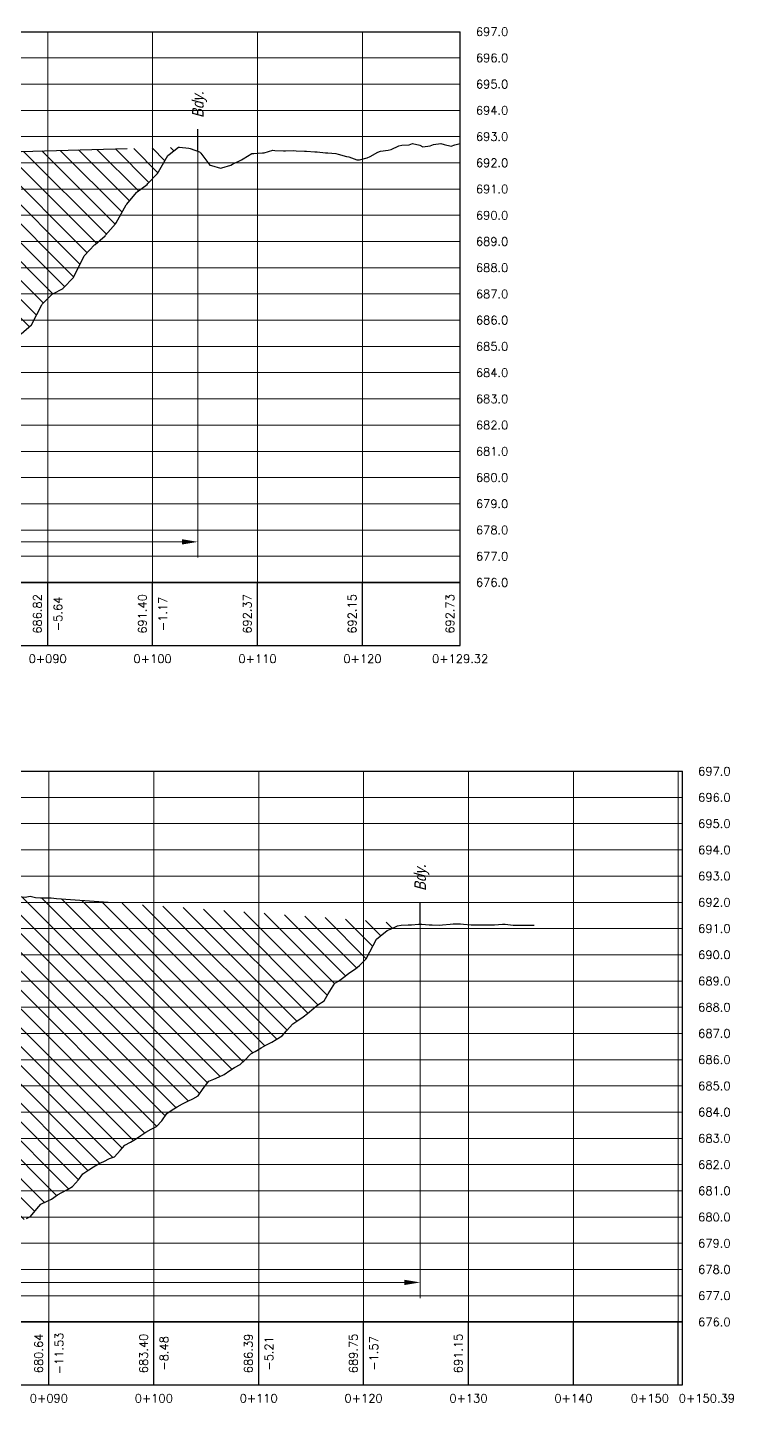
# Model space of a CAD drawing. Extents: x 568794 to 572742, y 6215751 to 6219176.
# Drawn here: x 570444.3 to 570511.6, y 6215916.6 to 6216047.6 of the extents above; entities that cross this region are included whole.
import ezdxf
from ezdxf.enums import TextEntityAlignment as Align

# ---------------------------------------------------------------- set-up
doc = ezdxf.new("R2010")
doc.units = 0
doc.header["$LTSCALE"] = 5
doc.header["$PDSIZE"] = 0.5
doc.linetypes.add('DASHED', pattern=[19.05, 12.7, -6.35])
doc.linetypes.add('foc-LSD', pattern=[8, 5, -3])
doc.layers.get('Defpoints').update_dxf_attribs({"color": 9})
for name, color, linetype in [('C-ROAD-CORR-PATT', 150, 'Continuous'), ('C-ROAD-PROF', 1, 'DASHED'), ('C-ROAD-PROF-GRID-MAJR', 8, 'Continuous'), ('C-ROAD-PROF-TEXT', 250, 'Continuous'), ('C-ROAD-PROF-TICK', 7, 'Continuous'), ('C-ROAD-PROF-TTLB', 5, 'Continuous'), ('M-DESIGN', 250, 'Continuous'), ('M-DETAILS', 250, 'Continuous')]:
    doc.layers.add(name, color=color, linetype=linetype)
doc.styles.add('SIMPLEX', font='ARIALN.TTF')
doc.styles.get("Standard").update_dxf_attribs({"font": 'ARIALN.TTF'})
doc.dimstyles.new('M-PROFILE', dxfattribs={"dimscale": 5, "dimtxt": 0.45, "dimasz": 0.4, "dimexe": 0.2, "dimexo": 0, "dimgap": 0.35, "dimtad": 0, "dimdec": 1, "dimzin": 0, "dimdsep": 46, "dimtxsty": 'SIMPLEX', "dimcen": 0.1, "dimclrd": 256, "dimclre": 256, "dimclrt": 256, "dimaunit": 1, "dimadec": 4, "dimazin": 0, "dimtfac": 0.06, "dimtdec": 1, "dimtofl": 0, "dimtmove": 0, "dimatfit": 1, "dimldrblk": 'NONE', "dimfxl": 0.2, "dimtolj": 1, "dimtzin": 0, "dimlwd": 15, "dimlwe": 15, "dimarcsym": 0})

# ---------------------------------------------------------------- blocks, each defined once
blk = doc.blocks.new('M-FEATURE')
at = {"layer": 'M-DETAILS', "flags": 128}
blk.add_lwpolyline([(0, 0), (0, 4.19)], dxfattribs=at)
at = {"style": 'SIMPLEX', "oblique": 15}
blk.add_attdef('FEATURE', text='', height=2.2, rotation=90, dxfattribs=at).set_placement((0, 6.34), align=Align.MIDDLE_LEFT)
blk = doc.blocks.new('*D440')
at = {"layer": 'Defpoints', "color": 0, "transparency": 16777216}
for p in [(570381.37, 6215965.47), (570481.72, 6215962.2), (570481.72, 6215928.07)]:
    blk.add_point(p, dxfattribs=at)
at = {"layer": 'M-DETAILS', "linetype": 'Continuous', "lineweight": 15, "transparency": 16777216}
for p, q in [((570381.37, 6215965.47), (570381.37, 6215926.57)), ((570481.72, 6215962.2), (570481.72, 6215926.57)), ((570382.87, 6215928.07), (570428.45, 6215928.07)), ((570480.22, 6215928.07), (570434.64, 6215928.07))]:
    blk.add_line(p, q, dxfattribs=at)
at = {"layer": 'M-DETAILS', "transparency": 16777216}
for points in [[(570382.87, 6215928.32), (570382.87, 6215927.82), (570381.37, 6215928.07)], [(570480.22, 6215928.32), (570480.22, 6215927.82), (570481.72, 6215928.07)]]:
    blk.add_solid(points, dxfattribs=at)
at = {"layer": 'M-DETAILS', "lineweight": 20, "transparency": 16777216, "insert": (570431.54, 6215928.07), "char_height": 1, "attachment_point": 5, "style": 'SIMPLEX'}
blk.add_mtext('\\A1;100.4', dxfattribs=at)
blk = doc.blocks.new('_None')
blk = doc.blocks.new('*D441')
at = {"layer": 'Defpoints', "color": 0, "transparency": 16777216}
for p in [(570460.54, 6216035.85), (570381.26, 6216033.99), (570460.54, 6215998.63)]:
    blk.add_point(p, dxfattribs=at)
at = {"layer": 'M-DETAILS', "linetype": 'Continuous', "lineweight": 15, "transparency": 16777216}
for p, q in [((570460.54, 6216035.85), (570460.54, 6215997.13)), ((570381.26, 6216033.99), (570381.26, 6215997.13)), ((570382.76, 6215998.63), (570418.09, 6215998.63)), ((570459.04, 6215998.63), (570423.71, 6215998.63))]:
    blk.add_line(p, q, dxfattribs=at)
at = {"layer": 'M-DETAILS', "transparency": 16777216}
for points in [[(570382.76, 6215998.88), (570382.76, 6215998.38), (570381.26, 6215998.63)], [(570459.04, 6215998.88), (570459.04, 6215998.38), (570460.54, 6215998.63)]]:
    blk.add_solid(points, dxfattribs=at)
at = {"layer": 'M-DETAILS', "lineweight": 20, "transparency": 16777216, "insert": (570420.9, 6215998.63), "char_height": 1, "attachment_point": 5, "style": 'SIMPLEX'}
blk.add_mtext('\\A1;79.3', dxfattribs=at)

msp = doc.modelspace()

# ---------------------------------------------------------------- hatches: boundary and pattern name
at = {"layer": 'C-ROAD-CORR-PATT', "linetype": 'Continuous', "lineweight": 15, "true_color": 0xffc6b3}
h = msp.add_hatch(dxfattribs=at)
h.set_pattern_fill('ANSI31', color=31, scale=0.399822, angle=90, style=0)
h.set_pattern_definition([(135, (570391.5014, 6216034.4019), (-0.897625, -0.897625), [])])
h.paths.add_polyline_path([(570391.501, 6216034.402), (570432.159, 6216035.529), (570458.676, 6216036.221), (570457.792, 6216035.525), (570457.691, 6216035.44), (570456.784, 6216033.889), (570456.691, 6216033.733), (570455.776, 6216032.772), (570455.691, 6216032.683), (570454.768, 6216031.992), (570454.692, 6216031.927), (570453.76, 6216030.807), (570453.692, 6216030.728), (570452.752, 6216029.021), (570452.693, 6216028.915), (570451.744, 6216027.839), (570451.693, 6216027.788), (570450.736, 6216026.975), (570450.693, 6216026.93), (570449.728, 6216025.902), (570449.694, 6216025.869), (570448.72, 6216023.865), (570448.694, 6216023.821), (570447.712, 6216022.788), (570447.695, 6216022.77), (570446.704, 6216022.253), (570446.695, 6216022.245), (570445.696, 6216021.284), (570445.696, 6216021.284), (570445.666, 6216021.225), (570444.696, 6216019.305), (570444.688, 6216019.3), (570443.696, 6216018.44), (570443.68, 6216018.426), (570442.697, 6216017.566), (570442.672, 6216017.54), (570441.697, 6216016.68), (570441.664, 6216016.609), (570440.698, 6216014.646), (570440.656, 6216014.604), (570439.698, 6216013.656), (570439.648, 6216013.604), (570438.698, 6216012.753), (570438.64, 6216012.705), (570437.699, 6216011.743), (570437.632, 6216011.612), (570436.699, 6216009.894), (570436.624, 6216009.826), (570435.7, 6216008.883), (570435.616, 6216008.803), (570434.7, 6216007.936), (570434.608, 6216007.858), (570433.7, 6216007.229), (570433.6, 6216007.073), (570432.701, 6216005.528), (570432.592, 6216005.466), (570431.701, 6216004.852), (570431.584, 6216004.772), (570430.702, 6216004.305), (570430.576, 6216004.235), (570429.702, 6216003.674), (570429.568, 6216003.57), (570428.703, 6216002.959), (570428.56, 6216002.92), (570427.703, 6216002.639), (570427.552, 6216002.599), (570426.703, 6216002.548), (570426.544, 6216002.531), (570425.704, 6216002.362), (570425.536, 6216002.444), (570424.704, 6216002.557), (570424.528, 6216002.597), (570423.705, 6216002.996), (570423.52, 6216003.045), (570422.705, 6216003.267), (570422.512, 6216003.36), (570421.705, 6216003.755), (570421.504, 6216003.979), (570420.706, 6216004.853), (570420.496, 6216004.93), (570419.706, 6216005.354), (570419.488, 6216005.459), (570418.707, 6216005.746), (570418.48, 6216005.857), (570417.707, 6216006.208), (570417.472, 6216006.49), (570416.707, 6216007.389), (570416.464, 6216007.531), (570415.708, 6216007.806), (570415.456, 6216007.937), (570414.708, 6216008.401), (570414.448, 6216008.507), (570413.709, 6216009.02), (570413.44, 6216009.38), (570412.709, 6216010.241), (570412.432, 6216010.474), (570411.709, 6216011.202), (570411.424, 6216011.496), (570410.71, 6216011.999), (570410.415, 6216012.259), (570409.71, 6216012.887), (570409.407, 6216013.425), (570408.711, 6216014.778), (570408.399, 6216015.124), (570407.711, 6216015.834), (570407.391, 6216016.143), (570406.712, 6216016.904), (570406.383, 6216017.25), (570405.712, 6216017.927), (570405.375, 6216018.647), (570404.712, 6216020.092), (570404.367, 6216020.393), (570403.713, 6216021.078), (570403.359, 6216021.511), (570402.713, 6216022.347), (570402.351, 6216022.827), (570401.714, 6216023.568), (570401.343, 6216024.259), (570400.714, 6216025.212), (570400.335, 6216025.569), (570399.714, 6216026.307), (570399.327, 6216026.727), (570398.715, 6216027.391), (570398.319, 6216027.747), (570397.715, 6216028.338), (570397.311, 6216029.106), (570396.716, 6216030.052), (570396.303, 6216030.354), (570395.716, 6216031.002), (570395.295, 6216031.393), (570394.716, 6216031.869), (570394.287, 6216032.244), (570393.717, 6216032.734), (570393.279, 6216033.176), (570392.717, 6216033.779), (570392.271, 6216034.022), (570391.718, 6216034.322)])
h = msp.add_hatch(dxfattribs=at)
h.set_pattern_fill('ANSI31', color=31, scale=0.399822, angle=90, style=0)
h.set_pattern_definition([(135, (570389.6137, 6215965.0815), (-0.897625, -0.897625), [])])
h.paths.add_polyline_path([(570389.614, 6215965.082), (570389.614, 6215965.107), (570389.695, 6215965.058), (570389.74, 6215965.038), (570389.809, 6215965.018), (570393.114, 6215964.964), (570393.32, 6215964.964), (570394.882, 6215964.852), (570395.027, 6215964.856), (570423.912, 6215964.675), (570424.433, 6215964.74), (570425.385, 6215964.758), (570425.906, 6215964.722), (570426.426, 6215964.674), (570427.379, 6215964.686), (570427.9, 6215964.768), (570428.42, 6215964.759), (570429.373, 6215964.774), (570429.894, 6215964.784), (570430.414, 6215964.809), (570431.367, 6215964.907), (570431.887, 6215964.978), (570432.407, 6215964.921), (570433.362, 6215965.021), (570433.881, 6215964.929), (570434.621, 6215964.891), (570435.576, 6215964.915), (570436.394, 6215964.883), (570436.913, 6215964.805), (570437.663, 6215964.905), (570438.55, 6215964.989), (570439.069, 6215964.948), (570439.587, 6215964.876), (570440.415, 6215964.906), (570440.933, 6215964.831), (570441.551, 6215964.82), (570442.505, 6215964.823), (570442.988, 6215964.822), (570443.472, 6215964.825), (570444.068, 6215964.771), (570444.552, 6215964.863), (570445.068, 6215964.755), (570445.553, 6215964.717), (570446.068, 6215964.697), (570446.553, 6215964.701), (570447.068, 6215964.64), (570478.23, 6215962.431), (570479.196, 6215962.245), (570479.235, 6215962.237), (570480.458, 6215962.17), (570480.529, 6215962.14), (570480.538, 6215962.14), (570480.546, 6215962.138), (570479.893, 6215962.099), (570479.57, 6215962.039), (570478.901, 6215961.716), (570478.571, 6215961.586), (570477.91, 6215961.048), (570477.571, 6215960.789), (570476.919, 6215959.558), (570476.572, 6215958.888), (570475.927, 6215958.265), (570475.572, 6215957.956), (570474.936, 6215957.54), (570474.572, 6215957.235), (570473.944, 6215956.765), (570473.573, 6215956.579), (570472.953, 6215955.576), (570472.573, 6215954.914), (570471.961, 6215954.516), (570471.574, 6215954.206), (570470.97, 6215953.681), (570470.574, 6215953.362), (570469.978, 6215952.962), (570469.575, 6215952.708), (570468.987, 6215952.039), (570468.575, 6215951.561), (570467.995, 6215951.213), (570467.575, 6215950.965), (570467.004, 6215950.68), (570466.576, 6215950.41), (570466.012, 6215950.078), (570465.576, 6215949.839), (570465.021, 6215949.261), (570464.577, 6215948.838), (570464.029, 6215948.542), (570463.577, 6215948.25), (570463.038, 6215947.877), (570462.577, 6215947.651), (570462.046, 6215947.438), (570461.578, 6215947.245), (570461.055, 6215946.545), (570460.578, 6215945.85), (570460.063, 6215945.567), (570459.579, 6215945.345), (570459.072, 6215945.099), (570458.579, 6215944.798), (570458.08, 6215944.518), (570457.58, 6215944.157), (570457.089, 6215943.481), (570456.58, 6215942.937), (570456.097, 6215942.668), (570455.58, 6215942.37), (570455.106, 6215942.074), (570454.581, 6215941.712), (570454.114, 6215941.431), (570453.581, 6215941.143), (570453.123, 6215940.645), (570452.582, 6215940.034), (570452.132, 6215939.866), (570451.582, 6215939.58), (570451.14, 6215939.388), (570450.582, 6215939.081), (570450.149, 6215938.79), (570449.583, 6215938.429), (570449.157, 6215937.847), (570448.583, 6215937.217), (570448.166, 6215936.962), (570447.584, 6215936.633), (570447.174, 6215936.415), (570446.584, 6215936.008), (570446.183, 6215935.803), (570445.584, 6215935.539), (570445.191, 6215935.091), (570444.585, 6215934.338), (570444.2, 6215934.17), (570443.585, 6215933.878), (570443.208, 6215933.721), (570442.586, 6215933.552), (570441.953, 6215933.329), (570441.586, 6215933.255), (570441.225, 6215932.989), (570440.587, 6215932.615), (570440.234, 6215932.54), (570439.587, 6215932.412), (570439.242, 6215932.431), (570438.587, 6215932.446), (570438.251, 6215932.348), (570437.588, 6215932.193), (570437.259, 6215932.086), (570436.588, 6215931.967), (570436.268, 6215931.986), (570435.589, 6215932.056), (570435.276, 6215932.028), (570434.589, 6215931.902), (570434.285, 6215932.01), (570433.589, 6215932.219), (570433.293, 6215932.301), (570432.59, 6215932.548), (570432.302, 6215932.58), (570431.59, 6215932.588), (570431.31, 6215932.719), (570430.591, 6215933.014), (570430.319, 6215933.095), (570429.591, 6215933.351), (570429.327, 6215933.519), (570428.591, 6215933.925), (570428.336, 6215934.07), (570427.592, 6215934.712), (570427.345, 6215934.858), (570426.592, 6215935.057), (570426.353, 6215935.194), (570425.593, 6215935.78), (570425.362, 6215936.005), (570424.593, 6215936.781), (570424.37, 6215936.887), (570423.594, 6215937.283), (570423.379, 6215937.427), (570422.594, 6215937.826), (570422.387, 6215937.915), (570421.594, 6215938.384), (570421.396, 6215938.628), (570420.595, 6215939.55), (570420.404, 6215939.675), (570419.595, 6215940.122), (570419.413, 6215940.245), (570418.596, 6215941.052), (570418.421, 6215941.157), (570417.596, 6215941.538), (570417.43, 6215941.7), (570416.596, 6215942.636), (570416.438, 6215942.77), (570415.597, 6215943.15), (570415.447, 6215943.242), (570414.597, 6215943.905), (570414.455, 6215944.013), (570413.598, 6215944.637), (570413.464, 6215944.782), (570412.598, 6215945.755), (570412.472, 6215945.851), (570411.598, 6215946.4), (570411.481, 6215946.473), (570410.599, 6215947.115), (570410.489, 6215947.165), (570409.599, 6215947.746), (570409.498, 6215947.889), (570408.6, 6215949.012), (570408.506, 6215949.077), (570407.6, 6215949.697), (570407.515, 6215949.746), (570406.601, 6215950.311), (570406.523, 6215950.378), (570405.601, 6215950.975), (570405.532, 6215951.058), (570404.601, 6215952.447), (570404.541, 6215952.491), (570403.602, 6215952.98), (570403.549, 6215953.002), (570402.602, 6215953.625), (570402.558, 6215953.658), (570401.603, 6215954.183), (570401.566, 6215954.228), (570400.603, 6215955.503), (570400.575, 6215955.523), (570399.603, 6215956.14), (570399.583, 6215956.155), (570398.604, 6215956.936), (570398.592, 6215956.946), (570397.604, 6215958.146), (570397.6, 6215958.151), (570397.096, 6215958.693), (570396.609, 6215959.216), (570396.605, 6215959.222), (570395.617, 6215959.877), (570395.605, 6215959.887), (570394.626, 6215960.767), (570394.606, 6215960.783), (570393.634, 6215961.579), (570393.606, 6215961.6), (570392.643, 6215963.094), (570392.606, 6215963.148), (570391.651, 6215963.902), (570391.607, 6215963.932), (570390.66, 6215964.502), (570390.607, 6215964.539), (570389.668, 6215965.05)])

# ---------------------------------------------------------------- linework, layer by layer
at = {"layer": 'C-ROAD-PROF', "color": 250, "linetype": 'foc-LSD', "lineweight": -3, "ltscale": 2.5, "flags": 128}
for points in [[(570391.32, 6216034.397), (570432.159, 6216035.529), (570458.849, 6216036.225)], [(570389.614, 6215965.107), (570389.695, 6215965.058), (570389.74, 6215965.038), (570389.809, 6215965.018), (570393.114, 6215964.964), (570393.32, 6215964.964), (570394.882, 6215964.852), (570395.027, 6215964.856), (570423.912, 6215964.675), (570424.433, 6215964.74), (570425.385, 6215964.758), (570425.906, 6215964.722), (570426.426, 6215964.674), (570427.379, 6215964.686), (570427.9, 6215964.768), (570428.42, 6215964.759), (570429.373, 6215964.774), (570429.894, 6215964.784), (570430.414, 6215964.809), (570431.367, 6215964.907), (570431.887, 6215964.978), (570432.407, 6215964.921), (570433.362, 6215965.021), (570433.881, 6215964.929), (570434.621, 6215964.891), (570435.576, 6215964.915), (570436.394, 6215964.883), (570436.913, 6215964.805), (570437.663, 6215964.905), (570438.55, 6215964.989), (570439.069, 6215964.948), (570439.587, 6215964.876), (570440.415, 6215964.906), (570440.933, 6215964.831), (570441.551, 6215964.82), (570442.505, 6215964.823), (570442.988, 6215964.822), (570443.472, 6215964.825), (570444.068, 6215964.771), (570444.552, 6215964.863), (570445.068, 6215964.755), (570445.553, 6215964.717), (570446.068, 6215964.697), (570446.553, 6215964.701), (570447.068, 6215964.64), (570478.23, 6215962.431), (570479.196, 6215962.245), (570479.235, 6215962.237), (570480.458, 6215962.17), (570480.529, 6215962.14), (570480.538, 6215962.14), (570480.558, 6215962.134)]]:
    msp.add_lwpolyline(points, dxfattribs=at)
at = {"layer": 'C-ROAD-PROF-GRID-MAJR', "color": 254, "linetype": 'Continuous', "lineweight": 15, "true_color": 0xcccccc}
for p, q in [((570356.268, 6216047.235), (570485.53, 6216047.235)), ((570446.228, 6215994.759), (570446.228, 6216047.235)), ((570456.223, 6215994.759), (570456.223, 6216047.235)), ((570466.219, 6215994.759), (570466.219, 6216047.235)), ((570476.214, 6215994.759), (570476.214, 6216047.235)), ((570485.53, 6215994.759), (570485.53, 6216047.235)), ((570356.268, 6216044.737), (570485.53, 6216044.737)), ((570356.268, 6216042.238), (570485.53, 6216042.238)), ((570356.268, 6216039.739), (570485.53, 6216039.739)), ((570356.268, 6216037.24), (570485.53, 6216037.24)), ((570356.268, 6216034.741), (570485.53, 6216034.741)), ((570356.268, 6216032.242), (570485.53, 6216032.242)), ((570356.268, 6216029.743), (570485.53, 6216029.743)), ((570356.268, 6216027.244), (570485.53, 6216027.244)), ((570356.268, 6216024.745), (570485.53, 6216024.745)), ((570356.268, 6216022.247), (570485.53, 6216022.247)), ((570356.268, 6216019.748), (570485.53, 6216019.748)), ((570356.268, 6216017.249), (570485.53, 6216017.249)), ((570356.268, 6216014.75), (570485.53, 6216014.75)), ((570356.268, 6216012.251), (570485.53, 6216012.251)), ((570356.268, 6216009.752), (570485.53, 6216009.752)), ((570356.268, 6216007.253), (570485.53, 6216007.253)), ((570356.268, 6216004.754), (570485.53, 6216004.754)), ((570356.268, 6216002.255), (570485.53, 6216002.255)), ((570356.268, 6215999.757), (570485.53, 6215999.757)), ((570356.268, 6215997.258), (570485.53, 6215997.258)), ((570356.268, 6215994.759), (570485.53, 6215994.759)), ((570356.381, 6215976.777), (570506.709, 6215976.777)), ((570446.341, 6215924.301), (570446.341, 6215976.777)), ((570456.336, 6215924.301), (570456.336, 6215976.777)), ((570466.332, 6215924.301), (570466.332, 6215976.777)), ((570476.327, 6215924.301), (570476.327, 6215976.777)), ((570486.323, 6215924.301), (570486.323, 6215976.777)), ((570496.318, 6215924.301), (570496.318, 6215976.777)), ((570506.314, 6215924.301), (570506.314, 6215976.777)), ((570506.709, 6215924.301), (570506.709, 6215976.777)), ((570356.381, 6215974.278), (570506.709, 6215974.278)), ((570356.381, 6215971.78), (570506.709, 6215971.78)), ((570356.381, 6215969.281), (570506.709, 6215969.281)), ((570356.381, 6215966.782), (570506.709, 6215966.782)), ((570356.381, 6215964.283), (570506.709, 6215964.283)), ((570356.381, 6215961.784), (570506.709, 6215961.784)), ((570356.381, 6215959.285), (570506.709, 6215959.285)), ((570356.381, 6215956.786), (570506.709, 6215956.786)), ((570356.381, 6215954.287), (570506.709, 6215954.287)), ((570356.381, 6215951.788), (570506.709, 6215951.788)), ((570356.381, 6215949.29), (570506.709, 6215949.29)), ((570356.381, 6215946.791), (570506.709, 6215946.791)), ((570356.381, 6215944.292), (570506.709, 6215944.292)), ((570356.381, 6215941.793), (570506.709, 6215941.793)), ((570356.381, 6215939.294), (570506.709, 6215939.294)), ((570356.381, 6215936.795), (570506.709, 6215936.795)), ((570356.381, 6215934.296), (570506.709, 6215934.296)), ((570356.381, 6215931.797), (570506.709, 6215931.797)), ((570356.381, 6215929.299), (570506.709, 6215929.299)), ((570356.381, 6215926.8), (570506.709, 6215926.8)), ((570356.381, 6215924.301), (570506.709, 6215924.301))]:
    msp.add_line(p, q, dxfattribs=at)
at = {"layer": 'C-ROAD-PROF-TICK', "color": 250, "linetype": 'Continuous', "lineweight": -3}
for p, q in [((570446.228, 6215988.762), (570446.228, 6215994.759)), ((570456.223, 6215988.762), (570456.223, 6215994.759)), ((570466.219, 6215988.762), (570466.219, 6215994.759)), ((570476.214, 6215988.762), (570476.214, 6215994.759)), ((570485.53, 6215988.762), (570485.53, 6215994.759)), ((570446.341, 6215918.303), (570446.341, 6215924.301)), ((570456.336, 6215918.303), (570456.336, 6215924.301)), ((570466.332, 6215918.303), (570466.332, 6215924.301)), ((570476.327, 6215918.303), (570476.327, 6215924.301)), ((570486.323, 6215918.303), (570486.323, 6215924.301)), ((570496.318, 6215918.303), (570496.318, 6215924.301)), ((570506.314, 6215918.303), (570506.314, 6215924.301)), ((570506.709, 6215918.303), (570506.709, 6215924.301))]:
    msp.add_line(p, q, dxfattribs=at)
at = {"layer": 'C-ROAD-PROF-TTLB', "color": 250, "linetype": 'Continuous', "lineweight": -3}
for p, q in [((570356.268, 6216047.235), (570485.53, 6216047.235)), ((570485.53, 6215994.759), (570485.53, 6216047.235)), ((570356.268, 6215994.759), (570485.53, 6215994.759)), ((570356.381, 6215976.777), (570506.709, 6215976.777)), ((570506.709, 6215924.301), (570506.709, 6215976.777)), ((570356.381, 6215924.301), (570506.709, 6215924.301))]:
    msp.add_line(p, q, dxfattribs=at)
for points in [[(570356.268, 6215988.762), (570485.53, 6215988.762), (570485.53, 6215994.759), (570356.268, 6215994.759)], [(570356.381, 6215918.303), (570506.709, 6215918.303), (570506.709, 6215924.301), (570356.381, 6215924.301)]]:
    msp.add_3dface(points, dxfattribs=at)
at = {"layer": 'M-DESIGN', "color": 250, "linetype": 'Continuous', "lineweight": -3, "ltscale": 1.5, "flags": 128}
for points in [[(570443.696, 6216018.44), (570444.688, 6216019.3), (570444.696, 6216019.305), (570445.666, 6216021.225), (570445.696, 6216021.284), (570445.696, 6216021.284), (570446.695, 6216022.245), (570446.704, 6216022.253), (570447.695, 6216022.77), (570447.712, 6216022.788), (570448.694, 6216023.821), (570448.72, 6216023.865), (570449.694, 6216025.869), (570449.728, 6216025.902), (570450.693, 6216026.93), (570450.736, 6216026.975), (570451.693, 6216027.788), (570451.744, 6216027.839), (570452.693, 6216028.915), (570452.752, 6216029.021), (570453.692, 6216030.728), (570453.76, 6216030.807), (570454.692, 6216031.927), (570454.768, 6216031.992), (570455.691, 6216032.683), (570455.776, 6216032.772), (570456.691, 6216033.733), (570456.784, 6216033.889), (570457.691, 6216035.44), (570457.792, 6216035.525), (570458.69, 6216036.232), (570458.8, 6216036.221), (570459.69, 6216036.148), (570459.808, 6216036.099), (570460.689, 6216035.798), (570460.816, 6216035.647), (570461.689, 6216034.514), (570461.824, 6216034.487), (570462.689, 6216034.247), (570462.832, 6216034.268), (570463.688, 6216034.519), (570463.84, 6216034.599), (570464.688, 6216035.017), (570464.848, 6216035.109), (570465.687, 6216035.62), (570465.856, 6216035.637), (570466.687, 6216035.678), (570466.864, 6216035.705), (570467.686, 6216035.935), (570467.872, 6216035.932), (570468.686, 6216035.876), (570468.88, 6216035.898), (570469.686, 6216035.924), (570469.888, 6216035.887), (570470.685, 6216035.858), (570470.896, 6216035.864), (570471.685, 6216035.805), (570471.904, 6216035.78), (570472.684, 6216035.709), (570472.912, 6216035.68), (570473.684, 6216035.632), (570473.92, 6216035.58), (570474.684, 6216035.336), (570474.928, 6216035.303), (570475.683, 6216035.04), (570475.936, 6216035.042), (570476.683, 6216035.21), (570476.944, 6216035.331), (570477.682, 6216035.747), (570477.952, 6216035.842), (570478.682, 6216035.946), (570478.96, 6216036.012), (570479.682, 6216036.357), (570479.968, 6216036.412), (570480.681, 6216036.452), (570480.976, 6216036.57), (570481.681, 6216036.434), (570481.984, 6216036.276), (570482.68, 6216036.348), (570482.992, 6216036.481), (570483.68, 6216036.573), (570484, 6216036.493), (570484.679, 6216036.33), (570485.008, 6216036.448), (570485.53, 6216036.569)], [(570444.2, 6215934.17), (570444.585, 6215934.338), (570445.191, 6215935.091), (570445.584, 6215935.539), (570446.183, 6215935.803), (570446.584, 6215936.008), (570447.174, 6215936.415), (570447.584, 6215936.633), (570448.166, 6215936.962), (570448.583, 6215937.217), (570449.157, 6215937.847), (570449.583, 6215938.429), (570450.149, 6215938.79), (570450.582, 6215939.081), (570451.14, 6215939.388), (570451.582, 6215939.58), (570452.132, 6215939.866), (570452.582, 6215940.034), (570453.123, 6215940.645), (570453.581, 6215941.143), (570454.114, 6215941.431), (570454.581, 6215941.712), (570455.106, 6215942.074), (570455.58, 6215942.37), (570456.097, 6215942.668), (570456.58, 6215942.937), (570457.089, 6215943.481), (570457.58, 6215944.157), (570458.08, 6215944.518), (570458.579, 6215944.798), (570459.072, 6215945.099), (570459.579, 6215945.345), (570460.063, 6215945.567), (570460.578, 6215945.85), (570461.055, 6215946.545), (570461.578, 6215947.245), (570462.046, 6215947.438), (570462.577, 6215947.651), (570463.038, 6215947.877), (570463.577, 6215948.25), (570464.029, 6215948.542), (570464.577, 6215948.838), (570465.021, 6215949.261), (570465.576, 6215949.839), (570466.012, 6215950.078), (570466.576, 6215950.41), (570467.004, 6215950.68), (570467.575, 6215950.965), (570467.995, 6215951.213), (570468.575, 6215951.561), (570468.987, 6215952.039), (570469.575, 6215952.708), (570469.978, 6215952.962), (570470.574, 6215953.362), (570470.97, 6215953.681), (570471.574, 6215954.206), (570471.961, 6215954.516), (570472.573, 6215954.914), (570472.953, 6215955.576), (570473.573, 6215956.579), (570473.944, 6215956.765), (570474.572, 6215957.235), (570474.936, 6215957.54), (570475.572, 6215957.956), (570475.927, 6215958.265), (570476.572, 6215958.888), (570476.919, 6215959.558), (570477.571, 6215960.789), (570477.91, 6215961.048), (570478.571, 6215961.586), (570478.901, 6215961.716), (570479.57, 6215962.039), (570479.893, 6215962.099), (570480.57, 6215962.139), (570480.884, 6215962.15), (570481.57, 6215962.202), (570481.876, 6215962.193), (570482.569, 6215962.154), (570482.867, 6215962.142), (570483.569, 6215962.113), (570483.859, 6215962.128), (570484.568, 6215962.21), (570484.85, 6215962.226), (570485.568, 6215962.234), (570485.842, 6215962.205), (570486.568, 6215962.134), (570486.833, 6215962.15), (570487.567, 6215962.136), (570487.825, 6215962.144), (570488.567, 6215962.141), (570488.816, 6215962.13), (570489.566, 6215962.209), (570489.808, 6215962.196), (570490.566, 6215962.106), (570490.799, 6215962.1), (570491.565, 6215962.111), (570491.791, 6215962.111), (570492.565, 6215962.111)]]:
    msp.add_lwpolyline(points, dxfattribs=at)

# ---------------------------------------------------------------- block references
at = {"layer": 'M-DETAILS', "xscale": 0.499776985, "yscale": 0.499776985, "zscale": 0.499776985}
for p in [(570460.541, 6216035.849), (570481.72, 6215962.198)]:
    msp.add_blockref('M-FEATURE', p, dxfattribs=at).add_auto_attribs({'FEATURE': 'Bdy.'})

# ---------------------------------------------------------------- texts
at = {"layer": 'C-ROAD-PROF-TEXT', "color": 250, "linetype": 'Continuous', "lineweight": -3, "char_height": 0.79964}
for s, insert, attachment_point in [('{\\Fsimplex.shx|c0;\\C18;\\c0;697.0}', (570487.03, 6216047.235), 4), ('{\\Fsimplex.shx|c0;\\C18;\\c0;696.0}', (570487.03, 6216044.737), 4), ('{\\Fsimplex.shx|c0;\\C18;\\c0;695.0}', (570487.03, 6216042.238), 4), ('{\\Fsimplex.shx|c0;\\C18;\\c0;694.0}', (570487.03, 6216039.739), 4), ('{\\Fsimplex.shx|c0;\\C18;\\c0;693.0}', (570487.03, 6216037.24), 4), ('{\\Fsimplex.shx|c0;\\C18;\\c0;692.0}', (570487.03, 6216034.741), 4), ('{\\Fsimplex.shx|c0;\\C18;\\c0;691.0}', (570487.03, 6216032.242), 4), ('{\\Fsimplex.shx|c0;\\C18;\\c0;690.0}', (570487.03, 6216029.743), 4), ('{\\Fsimplex.shx|c0;\\C18;\\c0;689.0}', (570487.03, 6216027.244), 4), ('{\\Fsimplex.shx|c0;\\C18;\\c0;688.0}', (570487.03, 6216024.745), 4), ('{\\Fsimplex.shx|c0;\\C18;\\c0;687.0}', (570487.03, 6216022.247), 4), ('{\\Fsimplex.shx|c0;\\C18;\\c0;686.0}', (570487.03, 6216019.748), 4), ('{\\Fsimplex.shx|c0;\\C18;\\c0;685.0}', (570487.03, 6216017.249), 4), ('{\\Fsimplex.shx|c0;\\C18;\\c0;684.0}', (570487.03, 6216014.75), 4), ('{\\Fsimplex.shx|c0;\\C18;\\c0;683.0}', (570487.03, 6216012.251), 4), ('{\\Fsimplex.shx|c0;\\C18;\\c0;682.0}', (570487.03, 6216009.752), 4), ('{\\Fsimplex.shx|c0;\\C18;\\c0;681.0}', (570487.03, 6216007.253), 4), ('{\\Fsimplex.shx|c0;\\C18;\\c0;680.0}', (570487.03, 6216004.754), 4), ('{\\Fsimplex.shx|c0;\\C18;\\c0;679.0}', (570487.03, 6216002.255), 4), ('{\\Fsimplex.shx|c0;\\C18;\\c0;678.0}', (570487.03, 6215999.757), 4), ('{\\Fsimplex.shx|c0;\\C18;\\c0;677.0}', (570487.03, 6215997.258), 4), ('{\\Fsimplex.shx|c0;\\C18;\\c0;676.0}', (570487.03, 6215994.759), 4), ('{\\Fsimplex.shx|c0;0+090}', (570446.228, 6215987.887), 2), ('{\\Fsimplex.shx|c0;0+100}', (570456.223, 6215987.887), 2), ('{\\Fsimplex.shx|c0;0+110}', (570466.219, 6215987.887), 2), ('{\\Fsimplex.shx|c0;0+120}', (570476.214, 6215987.887), 2), ('{\\Fsimplex.shx|c0;0+129.32}', (570485.53, 6215987.887), 2), ('{\\Fsimplex.shx|c0;\\C18;\\c0;697.0}', (570508.208, 6215976.777), 4), ('{\\Fsimplex.shx|c0;\\C18;\\c0;696.0}', (570508.208, 6215974.278), 4), ('{\\Fsimplex.shx|c0;\\C18;\\c0;695.0}', (570508.208, 6215971.78), 4), ('{\\Fsimplex.shx|c0;\\C18;\\c0;694.0}', (570508.208, 6215969.281), 4), ('{\\Fsimplex.shx|c0;\\C18;\\c0;693.0}', (570508.208, 6215966.782), 4), ('{\\Fsimplex.shx|c0;\\C18;\\c0;692.0}', (570508.208, 6215964.283), 4), ('{\\Fsimplex.shx|c0;\\C18;\\c0;691.0}', (570508.208, 6215961.784), 4), ('{\\Fsimplex.shx|c0;\\C18;\\c0;690.0}', (570508.208, 6215959.285), 4), ('{\\Fsimplex.shx|c0;\\C18;\\c0;689.0}', (570508.208, 6215956.786), 4), ('{\\Fsimplex.shx|c0;\\C18;\\c0;688.0}', (570508.208, 6215954.287), 4), ('{\\Fsimplex.shx|c0;\\C18;\\c0;687.0}', (570508.208, 6215951.788), 4), ('{\\Fsimplex.shx|c0;\\C18;\\c0;686.0}', (570508.208, 6215949.29), 4), ('{\\Fsimplex.shx|c0;\\C18;\\c0;685.0}', (570508.208, 6215946.791), 4), ('{\\Fsimplex.shx|c0;\\C18;\\c0;684.0}', (570508.208, 6215944.292), 4), ('{\\Fsimplex.shx|c0;\\C18;\\c0;683.0}', (570508.208, 6215941.793), 4), ('{\\Fsimplex.shx|c0;\\C18;\\c0;682.0}', (570508.208, 6215939.294), 4), ('{\\Fsimplex.shx|c0;\\C18;\\c0;681.0}', (570508.208, 6215936.795), 4), ('{\\Fsimplex.shx|c0;\\C18;\\c0;680.0}', (570508.208, 6215934.296), 4), ('{\\Fsimplex.shx|c0;\\C18;\\c0;679.0}', (570508.208, 6215931.797), 4), ('{\\Fsimplex.shx|c0;\\C18;\\c0;678.0}', (570508.208, 6215929.299), 4), ('{\\Fsimplex.shx|c0;\\C18;\\c0;677.0}', (570508.208, 6215926.8), 4), ('{\\Fsimplex.shx|c0;\\C18;\\c0;676.0}', (570508.208, 6215924.301), 4), ('{\\Fsimplex.shx|c0;0+090}', (570446.341, 6215917.429), 2), ('{\\Fsimplex.shx|c0;0+100}', (570456.336, 6215917.429), 2), ('{\\Fsimplex.shx|c0;0+110}', (570466.332, 6215917.429), 2), ('{\\Fsimplex.shx|c0;0+120}', (570476.327, 6215917.429), 2), ('{\\Fsimplex.shx|c0;0+130}', (570486.323, 6215917.429), 2), ('{\\Fsimplex.shx|c0;0+140}', (570496.318, 6215917.429), 2), ('{\\Fsimplex.shx|c0;0+150}', (570503.608, 6215917.429), 2), ('{\\Fsimplex.shx|c0;0+150.39}', (570509.038, 6215917.429), 2)]:
    msp.add_mtext(s, dxfattribs=dict(at, insert=insert, attachment_point=attachment_point))
at = {"layer": 'C-ROAD-PROF-TEXT', "color": 250, "linetype": 'Continuous', "lineweight": -3, "char_height": 0.79964, "rotation": 90}
for s, insert, attachment_point in [('{\\Fsimplex.shx|c0;686.82}', (570445.653, 6215991.76), 8), ('{\\Fsimplex.shx|c0;-5.64}', (570446.802, 6215991.76), 2), ('{\\Fsimplex.shx|c0;691.40}', (570455.648, 6215991.76), 8), ('{\\Fsimplex.shx|c0;-1.17}', (570456.798, 6215991.76), 2), ('{\\Fsimplex.shx|c0;692.37}', (570465.644, 6215991.76), 8), ('{\\Fsimplex.shx|c0;692.15}', (570475.64, 6215991.76), 8), ('{\\Fsimplex.shx|c0;692.73}', (570484.955, 6215991.76), 8), ('{\\Fsimplex.shx|c0;-11.53}', (570446.915, 6215921.302), 2), ('{\\Fsimplex.shx|c0;680.64}', (570445.766, 6215921.302), 8), ('{\\Fsimplex.shx|c0;683.40}', (570455.762, 6215921.302), 8), ('{\\Fsimplex.shx|c0;-8.48}', (570456.911, 6215921.302), 2), ('{\\Fsimplex.shx|c0;686.39}', (570465.757, 6215921.302), 8), ('{\\Fsimplex.shx|c0;-5.21}', (570466.907, 6215921.302), 2), ('{\\Fsimplex.shx|c0;689.75}', (570475.753, 6215921.302), 8), ('{\\Fsimplex.shx|c0;-1.57}', (570476.902, 6215921.302), 2), ('{\\Fsimplex.shx|c0;691.15}', (570485.748, 6215921.302), 8)]:
    msp.add_mtext(s, dxfattribs=dict(at, insert=insert, attachment_point=attachment_point))

# ---------------------------------------------------------------- dimensions: what is measured, and where the dimension line sits
at = {"layer": 'M-DETAILS', "lineweight": 20}
for base, p1, p2, picture, middle in [((570460.541, 6215998.632), (570381.257, 6216033.986), (570460.541, 6216035.849), '*D441', (570420.899, 6215998.632)), ((570481.7198, 6215928.0701), (570381.3697, 6215965.4652), (570481.7198, 6215962.1976), '*D440', (570431.5448, 6215928.0701))]:
    dim = msp.add_linear_dim(base=base, p1=p1, p2=p2, dimstyle='M-PROFILE', override={"dimtxt": 0.2, "dimasz": 0.3, "dimexe": 0.3}, dxfattribs=at)
    dim.commit()
    dim.dimension.update_dxf_attribs({"geometry": picture, "text_midpoint": middle})

doc.saveas('drawing.dxf')
